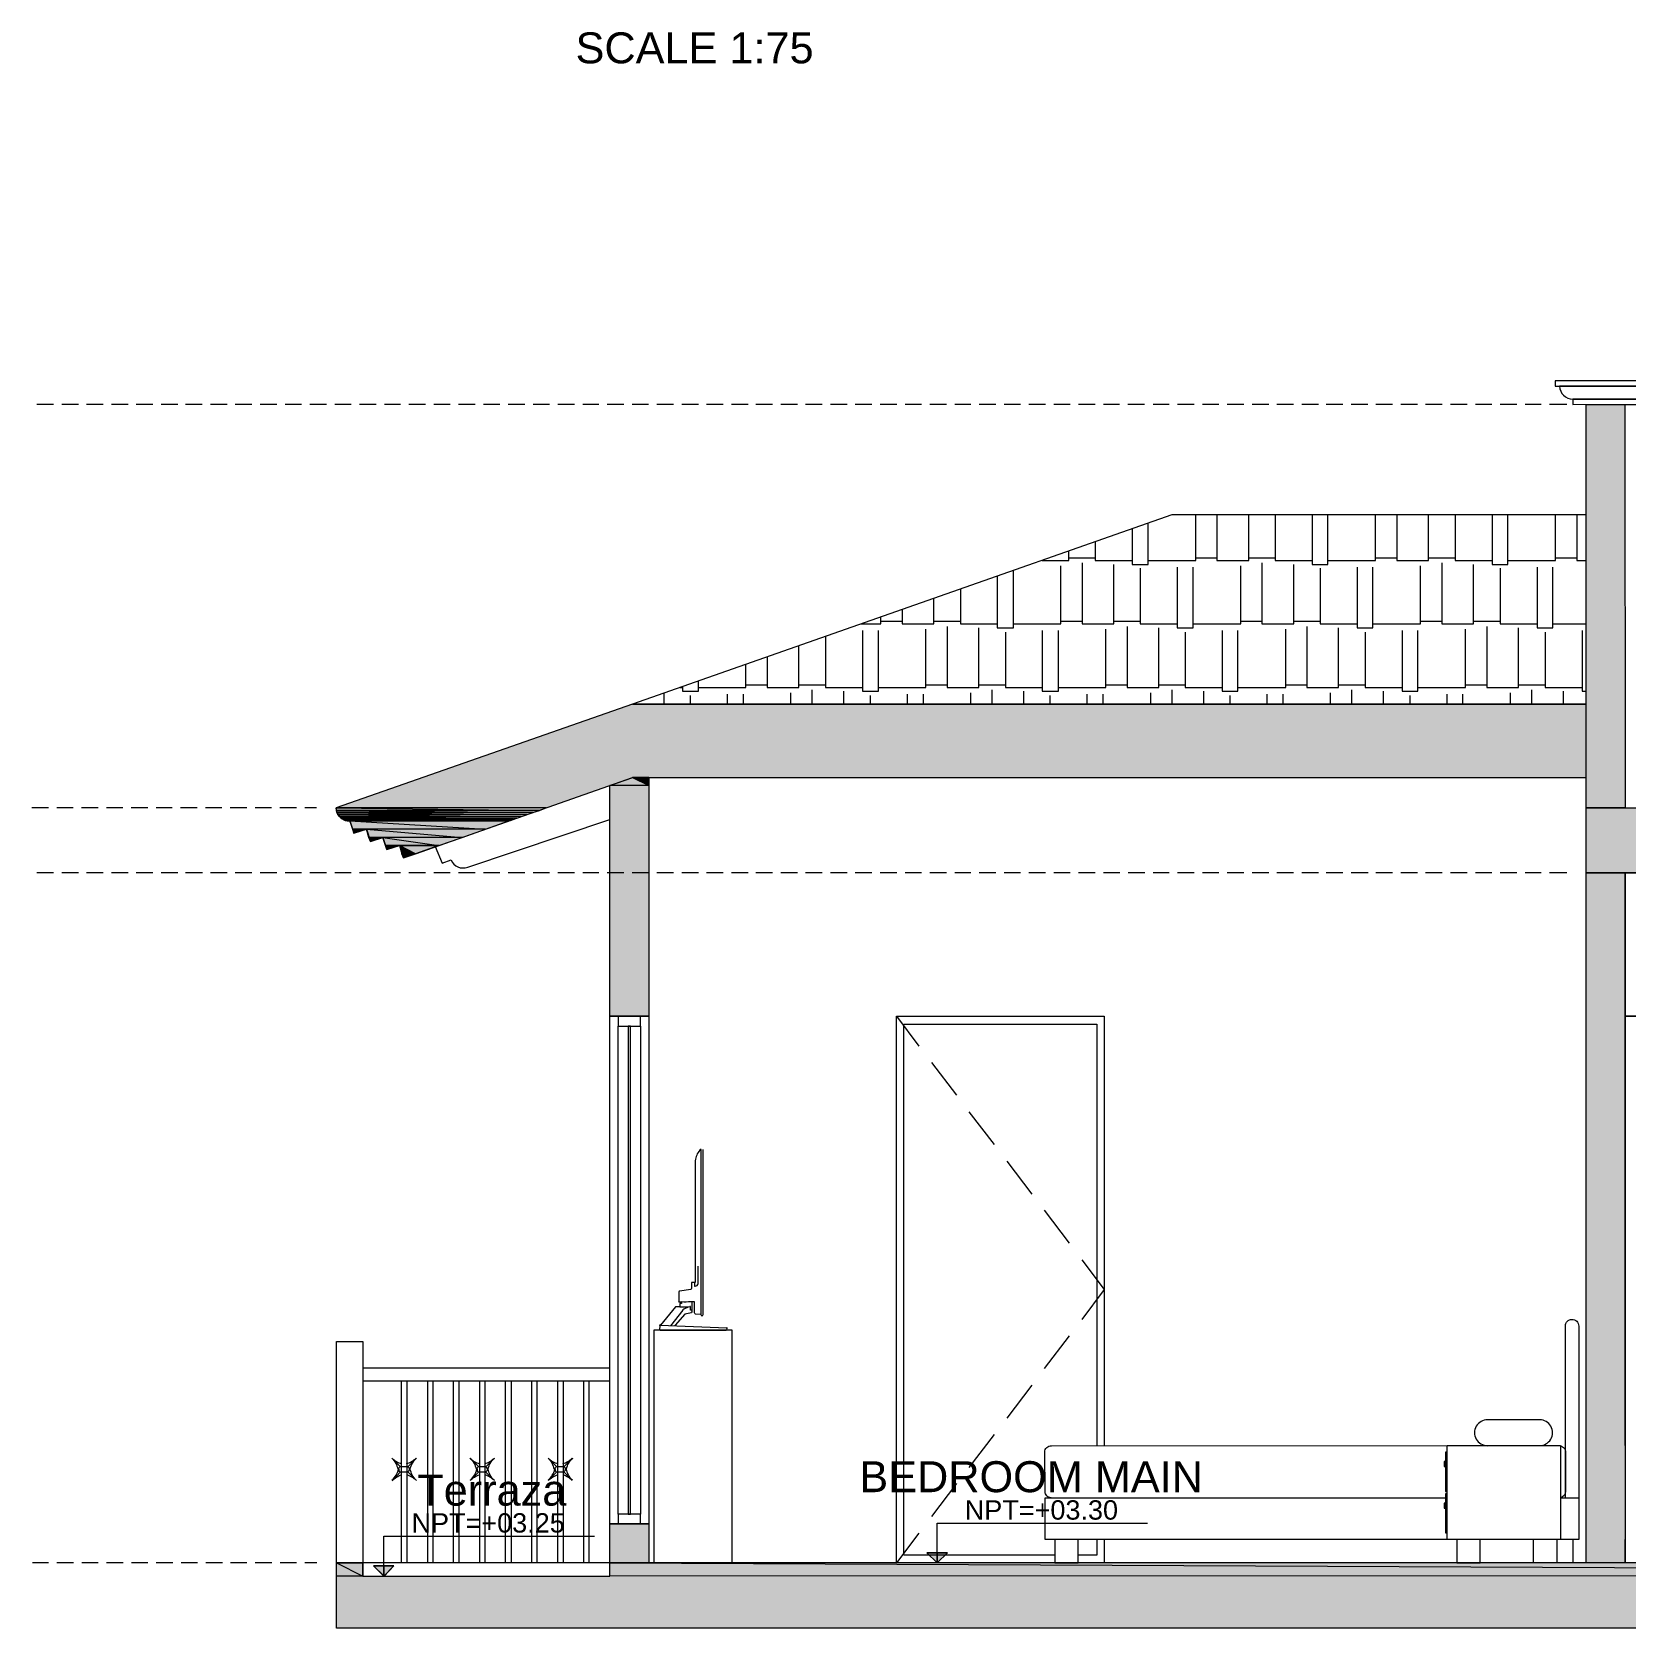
# Model space of a CAD drawing. Header units: metres. Extents: x 14 to 155, y 0 to 125.
# Drawn here: x 26.5 to 32.62, y 53.11 to 59.25 of the extents above; entities that cross this region are included whole.
import ezdxf

# ---------------------------------------------------------------- set-up
doc = ezdxf.new("R2010")
doc.units = ezdxf.units.M
doc.layers.add('PDF3_Geometry', color=9, linetype='Continuous', true_color=0x808080)
doc.layers.add('PDF3_Solid Fills', color=7, linetype='Continuous')
doc.layers.add('PDF3_Text', color=255, linetype='Continuous')
doc.styles.add('PDF Arial', font='arial.ttf')

msp = doc.modelspace()

# ---------------------------------------------------------------- linework, layer by layer
at = {"layer": 'PDF3_Geometry', "color": 0, "lineweight": 5}
for points in [[(32.3515, 57.8848), (36.1395, 57.885), (36.1395, 57.9058), (32.3515, 57.9057)], [(32.4203, 57.8143), (36.0707, 57.8161), (36.0707, 57.8353), (32.4203, 57.8352)], [(32.4715, 57.8144), (32.6203, 57.8144), (32.6204, 56.2653), (32.4716, 56.2653)], [(32.4715, 57.3903), (30.8792, 57.3902), (28.8083, 56.6636), (32.4716, 56.6637)], [(28.7204, 56.3515), (28.8084, 56.3819), (28.8709, 56.3819), (28.8709, 55.4649), (28.7204, 55.4649)], [(32.4716, 56.2652), (36.0196, 56.2654), (36.0196, 56.0157), (32.4716, 56.0156)], [(32.4716, 56.0156), (32.6204, 56.0156), (32.6205, 53.3654), (32.4717, 53.3654)], [(28.7204, 55.4649), (28.8709, 55.4649), (28.871, 53.5141), (28.7205, 53.5141)], [(28.7205, 53.5141), (28.871, 53.5141), (28.871, 53.3653), (28.7205, 53.3653)], [(42.9717, 53.3145), (42.9717, 53.3657), (43.0709, 53.3657), (43.0709, 53.1145), (27.6707, 53.1139), (27.6707, 53.3652), (27.7715, 53.3652), (27.7715, 53.314), (28.7205, 53.314), (28.7205, 53.3652), (39.4701, 53.3656), (39.4701, 53.3144)]]:
    msp.add_lwpolyline(points, close=True, dxfattribs=at)
for points in [[(32.3691, 57.8856, 0.414033), (32.4203, 57.8352), (36.07, 57.8353, 0.414033), (36.1203, 57.885), (32.3691, 57.8856)], [(27.7217, 56.2155), (27.7378, 56.1675), (27.7858, 56.1835), (27.8017, 56.1355), (27.8481, 56.1514), (27.8641, 56.105), (27.9121, 56.1211), (27.9282, 56.0731), (27.9746, 56.089), (28.8083, 56.3819), (32.4716, 56.3821), (32.4716, 56.6637), (28.8083, 56.6636), (27.6689, 56.2651, 0.430293), (27.7217, 56.2155)]]:
    msp.add_lwpolyline(points, format="xyb", dxfattribs=at)
at = {"layer": 'PDF3_Geometry', "color": 0, "lineweight": 0}
for points in [[(26.5839, 57.8141), (26.5198, 57.8141)], [(26.6799, 57.8141), (26.6158, 57.8141)], [(26.7743, 57.8141), (26.7102, 57.8141)], [(26.8703, 57.8141), (26.8062, 57.8141)], [(26.9647, 57.8141), (26.9007, 57.8141)], [(27.0608, 57.8141), (26.9968, 57.8141)], [(27.1552, 57.8141), (27.0912, 57.8141)], [(27.2512, 57.8141), (27.1872, 57.8141)], [(27.3456, 57.8141), (27.2816, 57.8141)], [(27.4416, 57.8141), (27.3776, 57.8141)], [(27.536, 57.8142), (27.4736, 57.8141)], [(27.6321, 57.8142), (27.5681, 57.8142)], [(27.7265, 57.8142), (27.6641, 57.8142)], [(27.8225, 57.8142), (27.7585, 57.8142)], [(27.9169, 57.8142), (27.8545, 57.8142)], [(28.013, 57.8142), (27.9489, 57.8142)], [(28.1074, 57.8142), (28.0449, 57.8142)], [(28.2034, 57.8142), (28.1393, 57.8142)], [(28.2979, 57.8142), (28.2354, 57.8142)], [(28.3939, 57.8142), (28.3298, 57.8142)], [(28.4883, 57.8142), (28.4258, 57.8142)], [(28.5843, 57.8142), (28.5203, 57.8142)], [(28.6787, 57.8142), (28.6163, 57.8142)], [(28.7747, 57.8142), (28.7107, 57.8142)], [(28.8692, 57.8142), (28.8068, 57.8142)], [(28.9652, 57.8142), (28.9012, 57.8142)], [(29.0612, 57.8142), (28.9972, 57.8142)], [(29.1556, 57.8142), (29.0916, 57.8142)], [(29.2516, 57.8142), (29.1876, 57.8142)], [(29.346, 57.8142), (29.282, 57.8142)], [(29.442, 57.8142), (29.378, 57.8142)], [(29.5365, 57.8142), (29.4724, 57.8142)], [(29.6326, 57.8142), (29.5685, 57.8142)], [(29.727, 57.8142), (29.6629, 57.8142)], [(29.823, 57.8142), (29.7589, 57.8142)], [(29.9174, 57.8142), (29.8549, 57.8142)], [(30.0134, 57.8142), (29.9493, 57.8142)], [(30.1078, 57.8142), (30.0454, 57.8142)], [(30.2039, 57.8143), (30.1399, 57.8143)], [(30.2983, 57.8143), (30.2359, 57.8143)], [(30.3943, 57.8143), (30.3303, 57.8143)], [(30.4887, 57.8143), (30.4263, 57.8143)], [(30.5847, 57.8143), (30.5207, 57.8143)], [(30.6791, 57.8143), (30.6167, 57.8143)], [(30.7751, 57.8143), (30.7111, 57.8143)], [(30.8696, 57.8143), (30.8072, 57.8143)], [(30.9656, 57.8143), (30.9016, 57.8143)], [(31.0601, 57.8143), (30.9976, 57.8143)], [(31.1561, 57.8143), (31.092, 57.8143)], [(31.2521, 57.8143), (31.188, 57.8143)], [(31.3465, 57.8143), (31.2824, 57.8143)], [(31.4425, 57.8143), (31.3784, 57.8143)], [(31.537, 57.8143), (31.4729, 57.8143)], [(31.633, 57.8143), (31.5689, 57.8143)], [(31.7274, 57.8143), (31.6634, 57.8143)], [(31.8234, 57.8143), (31.7594, 57.8143)], [(31.9178, 57.8143), (31.8538, 57.8143)], [(32.0138, 57.8143), (31.9498, 57.8143)], [(32.1082, 57.8143), (32.0458, 57.8143)], [(32.2043, 57.8143), (32.1403, 57.8143)], [(32.2987, 57.8143), (32.2363, 57.8143)], [(32.3963, 57.8143), (32.3307, 57.8143)], [(30.7272, 57.3374), (30.7272, 57.1998), (30.788, 57.1998), (30.788, 57.3583)], [(30.788, 57.2157), (30.972, 57.2158), (30.972, 57.3902)], [(31.052, 57.3902), (31.052, 57.2158), (31.1752, 57.2158)], [(31.1753, 57.2158), (31.1753, 57.3902)], [(31.2761, 57.3902), (31.2761, 57.2158), (31.4185, 57.2158)], [(31.4185, 57.3903), (31.4185, 57.1998), (31.4793, 57.1998), (31.4793, 57.3903)], [(31.4793, 57.2158), (31.6618, 57.2158), (31.6618, 57.3903)], [(31.7434, 57.3903), (31.7434, 57.2158), (31.865, 57.2158), (31.865, 57.3903)], [(31.9674, 57.3903), (31.9674, 57.2158), (32.1098, 57.2158)], [(32.1099, 57.3903), (32.1099, 57.1999), (32.1708, 57.1999)], [(32.1707, 57.2158), (32.3531, 57.2158), (32.3531, 57.3903)], [(32.1707, 57.1999), (32.1707, 57.3903)], [(32.4348, 57.3903), (32.4348, 57.2158), (32.4716, 57.2158)], [(30.5847, 57.2877), (30.5847, 57.2157), (30.7272, 57.2157)], [(30.3815, 57.2157), (30.4839, 57.2157)], [(30.484, 57.2157), (30.484, 57.251)], [(30.484, 57.2254), (30.5847, 57.2254)], [(30.972, 57.2254), (31.0521, 57.2254)], [(31.1753, 57.2254), (31.2761, 57.2254)], [(31.6618, 57.2254), (31.7434, 57.2254)], [(31.865, 57.2254), (31.9674, 57.2255)], [(32.3531, 57.2255), (32.4348, 57.2255)], [(30.2087, 57.155), (30.2087, 56.9565), (30.2711, 56.9565)], [(30.2711, 56.9565), (30.271, 57.1774)], [(30.2711, 56.9725), (30.4535, 56.9725), (30.4535, 57.195)], [(30.5351, 57.2062), (30.5352, 56.9725), (30.6568, 56.9725), (30.6567, 57.1998)], [(30.7576, 57.1854), (30.7576, 56.9726), (30.9, 56.9726)], [(30.9, 57.1902), (30.9, 56.9565), (30.9609, 56.9565), (30.9609, 57.1902)], [(30.9609, 56.9726), (31.1449, 56.9726), (31.1449, 57.195)], [(31.2249, 57.2062), (31.2249, 56.9726), (31.3481, 56.9726), (31.3481, 57.1998)], [(31.449, 57.1854), (31.449, 56.9726), (31.5914, 56.9726)], [(31.5914, 57.1902), (31.5914, 56.9566), (31.6522, 56.9566), (31.6522, 57.1902)], [(31.6522, 56.9726), (31.8347, 56.9726), (31.8347, 57.1951)], [(31.9162, 57.2062), (31.9162, 56.9726), (32.0378, 56.9726), (32.0378, 57.1999)], [(32.1403, 57.1854), (32.1403, 56.9726), (32.2827, 56.9726)], [(32.2827, 57.1902), (32.2827, 56.9566), (32.3436, 56.9566), (32.3436, 57.1902)], [(30.0679, 57.1054), (30.0679, 56.9725), (30.2087, 56.9725)], [(29.8438, 57.0269), (29.8438, 56.9725), (29.9654, 56.9725), (29.9654, 57.0701)], [(29.6854, 56.9725), (29.7622, 56.9725), (29.7622, 56.9981)], [(29.7622, 56.9821), (29.8438, 56.9821)], [(29.9654, 56.9821), (30.0678, 56.9821)], [(30.4535, 56.9821), (30.5352, 56.9821)], [(30.6568, 56.9821), (30.7575, 56.9821)], [(31.1449, 56.9821), (31.2249, 56.9821)], [(31.3481, 56.9821), (31.4489, 56.9821)], [(31.8347, 56.9822), (31.9163, 56.9822)], [(32.0378, 56.9822), (32.1402, 56.9822)], [(32.3436, 56.9726), (32.4716, 56.9726)], [(29.5493, 56.9245), (29.5493, 56.7276), (29.6918, 56.7276)], [(29.6917, 56.9468), (29.6918, 56.7132), (29.7526, 56.7132), (29.7526, 56.9468)], [(29.7526, 56.7276), (29.935, 56.7276), (29.935, 56.9517)], [(30.0166, 56.9613), (30.0166, 56.7276), (30.1382, 56.7276)], [(30.1383, 56.7276), (30.1383, 56.9565)], [(30.2407, 56.9405), (30.2407, 56.7276), (30.3815, 56.7277)], [(30.3815, 56.9468), (30.3815, 56.7132), (30.4439, 56.7132), (30.4439, 56.9468)], [(30.4439, 56.7277), (30.6264, 56.7277), (30.6264, 56.9517)], [(30.708, 56.9613), (30.708, 56.7277), (30.8296, 56.7277), (30.8296, 56.9565)], [(30.9304, 56.9405), (30.9304, 56.7277), (31.0728, 56.7277)], [(31.0728, 56.9469), (31.0728, 56.7132), (31.1337, 56.7132), (31.1337, 56.9469)], [(31.1337, 56.7277), (31.3177, 56.7277), (31.3177, 56.9518)], [(31.3978, 56.9613), (31.3978, 56.7277), (31.5194, 56.7277), (31.5194, 56.9565)], [(31.6218, 56.9405), (31.6218, 56.7277), (31.7642, 56.7277)], [(31.7643, 56.9469), (31.7643, 56.7133), (31.8251, 56.7133)], [(31.825, 56.7277), (32.0075, 56.7277), (32.0075, 56.9518)], [(31.825, 56.7133), (31.825, 56.9469)], [(32.0891, 56.9614), (32.0891, 56.7277), (32.2107, 56.7277), (32.2107, 56.9566)], [(32.3131, 56.9405), (32.3131, 56.7277), (32.4555, 56.7277)], [(32.4556, 56.9469), (32.4556, 56.7133), (32.4717, 56.7133)], [(29.3253, 56.846), (29.3253, 56.7276), (29.4469, 56.7276)], [(29.447, 56.7276), (29.447, 56.8877)], [(29.0613, 56.7276), (29.2437, 56.7276), (29.2437, 56.8172)], [(28.9908, 56.7276), (29.0004, 56.7276)], [(29.0004, 56.7308), (29.0004, 56.7132), (29.0613, 56.7132), (29.0613, 56.7532)], [(29.2437, 56.7373), (29.3254, 56.7373)], [(29.447, 56.7373), (29.5493, 56.7373)], [(29.4982, 56.6636), (29.4982, 56.718)], [(29.935, 56.7373), (30.0167, 56.7373)], [(30.1383, 56.7373), (30.2407, 56.7373)], [(30.1895, 56.6636), (30.1895, 56.718)], [(30.6264, 56.7373), (30.708, 56.7373)], [(30.8296, 56.7373), (30.9304, 56.7373)], [(30.8808, 56.6636), (30.8808, 56.718)], [(31.3177, 56.7373), (31.3977, 56.7373)], [(31.5194, 56.7374), (31.6218, 56.7374)], [(31.5706, 56.6637), (31.5706, 56.718)], [(32.0075, 56.7374), (32.0891, 56.7374)], [(32.2107, 56.7374), (32.3131, 56.7374)], [(32.2619, 56.6637), (32.2619, 56.7181)], [(28.93, 56.6636), (28.93, 56.7068)], [(29.0308, 56.6636), (29.0308, 56.6971)], [(29.1733, 56.6636), (29.1733, 56.702)], [(29.234, 56.6636), (29.234, 56.702)], [(29.4165, 56.6636), (29.4165, 56.7068)], [(29.6198, 56.6636), (29.6198, 56.7132)], [(29.7222, 56.6636), (29.7222, 56.6972)], [(29.8646, 56.6636), (29.8646, 56.702)], [(29.9254, 56.6636), (29.9254, 56.702)], [(30.1078, 56.6636), (30.1078, 56.7068)], [(30.3111, 56.6636), (30.3111, 56.7132)], [(30.412, 56.6636), (30.412, 56.6972)], [(30.5544, 56.6636), (30.5544, 56.7021)], [(30.6152, 56.6636), (30.6152, 56.7021)], [(30.7992, 56.6636), (30.7992, 56.7069)], [(31.0024, 56.6636), (31.0024, 56.7132)], [(31.1033, 56.6636), (31.1033, 56.6972)], [(31.2457, 56.6636), (31.2457, 56.7021)], [(31.3066, 56.6637), (31.3066, 56.7021)], [(31.489, 56.6637), (31.489, 56.7069)], [(31.6922, 56.6637), (31.6922, 56.7133)], [(31.7947, 56.6637), (31.7947, 56.6972)], [(31.9371, 56.6637), (31.9371, 56.7021)], [(31.9979, 56.6637), (31.9979, 56.7021)], [(32.1804, 56.6637), (32.1804, 56.7069)], [(32.3835, 56.6637), (32.3835, 56.7133)], [(26.5647, 56.265), (26.5007, 56.265)], [(26.6591, 56.265), (26.5967, 56.265)], [(26.7551, 56.265), (26.6911, 56.265)], [(26.8495, 56.265), (26.7871, 56.265)], [(26.9456, 56.265), (26.8816, 56.265)], [(27.04, 56.265), (26.9776, 56.265)], [(27.136, 56.265), (27.072, 56.265)], [(27.2304, 56.265), (27.168, 56.265)], [(27.3265, 56.265), (27.2624, 56.265)], [(27.4209, 56.265), (27.3584, 56.265)], [(27.517, 56.2651), (27.4529, 56.265)], [(27.5937, 56.2651), (27.5489, 56.2651)], [(26.5839, 56.0153), (26.5199, 56.0153)], [(26.6799, 56.0154), (26.6159, 56.0154)], [(26.7743, 56.0154), (26.7103, 56.0154)], [(26.8703, 56.0154), (26.8063, 56.0154)], [(26.9648, 56.0154), (26.9007, 56.0154)], [(27.0609, 56.0154), (26.9968, 56.0154)], [(27.1553, 56.0154), (27.0912, 56.0154)], [(27.2513, 56.0154), (27.1872, 56.0154)], [(27.3457, 56.0154), (27.2816, 56.0154)], [(27.4417, 56.0154), (27.3777, 56.0154)], [(27.5361, 56.0154), (27.4737, 56.0154)], [(27.6322, 56.0154), (27.5682, 56.0154)], [(27.7266, 56.0154), (27.6642, 56.0154)], [(27.8226, 56.0154), (27.7586, 56.0154)], [(27.917, 56.0154), (27.8546, 56.0154)], [(28.013, 56.0154), (27.949, 56.0154)], [(28.1074, 56.0154), (28.045, 56.0154)], [(28.2034, 56.0154), (28.1394, 56.0154)], [(28.2979, 56.0154), (28.2355, 56.0154)], [(28.3939, 56.0154), (28.3299, 56.0154)], [(28.4884, 56.0154), (28.4259, 56.0154)], [(28.5844, 56.0154), (28.5203, 56.0154)], [(28.6788, 56.0154), (28.6163, 56.0154)], [(28.7748, 56.0154), (28.7107, 56.0154)], [(28.8693, 56.0154), (28.8068, 56.0154)], [(28.9653, 56.0154), (28.9012, 56.0154)], [(29.0613, 56.0154), (28.9973, 56.0154)], [(29.1557, 56.0154), (29.0917, 56.0154)], [(29.2517, 56.0155), (29.1877, 56.0154)], [(29.3461, 56.0155), (29.2821, 56.0155)], [(29.4421, 56.0155), (29.3781, 56.0155)], [(29.5365, 56.0155), (29.4725, 56.0155)], [(29.6326, 56.0155), (29.5686, 56.0155)], [(29.727, 56.0155), (29.663, 56.0155)], [(29.823, 56.0155), (29.759, 56.0155)], [(29.9174, 56.0155), (29.855, 56.0155)], [(30.0135, 56.0155), (29.9494, 56.0155)], [(30.1079, 56.0155), (30.0454, 56.0155)], [(30.204, 56.0155), (30.1399, 56.0155)], [(30.2984, 56.0155), (30.2359, 56.0155)], [(30.3944, 56.0155), (30.3303, 56.0155)], [(30.4888, 56.0155), (30.4263, 56.0155)], [(30.5848, 56.0155), (30.5208, 56.0155)], [(30.6792, 56.0155), (30.6168, 56.0155)], [(30.7752, 56.0155), (30.7112, 56.0155)], [(30.8697, 56.0155), (30.8073, 56.0155)], [(30.9657, 56.0155), (30.9017, 56.0155)], [(31.0601, 56.0155), (30.9977, 56.0155)], [(31.1561, 56.0155), (31.0921, 56.0155)], [(31.2521, 56.0155), (31.1881, 56.0155)], [(31.3465, 56.0155), (31.2825, 56.0155)], [(31.4425, 56.0155), (31.3785, 56.0155)], [(31.537, 56.0155), (31.473, 56.0155)], [(31.6331, 56.0155), (31.569, 56.0155)], [(31.7275, 56.0155), (31.6634, 56.0155)], [(31.8235, 56.0156), (31.7594, 56.0155)], [(31.9179, 56.0156), (31.8538, 56.0156)], [(32.0139, 56.0156), (31.9498, 56.0156)], [(32.1083, 56.0156), (32.0459, 56.0156)], [(32.2044, 56.0156), (32.1404, 56.0156)], [(32.2988, 56.0156), (32.2364, 56.0156)], [(32.3964, 56.0156), (32.3308, 56.0156)], [(29.8215, 55.4649), (29.9079, 55.3497)], [(30.4296, 53.3941), (29.8503, 53.3941), (29.8502, 55.4346), (30.5912, 55.4346), (30.5912, 53.815)], [(32.6206, 53.8151), (32.6205, 55.4651), (34.9698, 55.4651), (34.9699, 53.3654), (32.6206, 53.3653), (32.6206, 53.455)], [(29.9559, 55.2873), (30.0519, 55.1608)], [(30.0999, 55.0969), (30.1975, 54.9721)], [(29.0709, 54.3159), (29.0709, 54.9528)], [(29.079, 54.3159), (29.079, 54.9528)], [(30.2455, 54.9081), (30.3415, 54.7816)], [(30.3896, 54.7193), (30.4857, 54.5928)], [(30.5337, 54.5287), (30.6201, 54.4151), (30.5337, 54.2999)], [(28.9862, 54.4055), (28.9862, 54.3687)], [(28.9893, 54.3591), (28.9893, 54.3479), (28.9733, 54.3479), (28.9158, 54.2774)], [(29.0005, 54.3351), (28.9541, 54.2758)], [(29.0342, 54.3255), (29.0086, 54.3207), (28.9717, 54.2775)], [(28.9878, 54.3671), (28.9957, 54.3671), (28.9957, 54.3607), (28.9925, 54.3607)], [(28.9893, 54.3478), (29.0229, 54.3478)], [(29.0358, 54.3351), (29.031, 54.3351), (29.031, 54.3462)], [(29.0358, 54.3671), (29.0358, 54.3351), (29.0358, 54.327)], [(28.9125, 54.2758), (28.9109, 54.2614)], [(28.9141, 54.2774), (29.1701, 54.2679)], [(29.0709, 54.3159), (29.0709, 54.3159)], [(29.0773, 54.3143), (29.0709, 54.3143)], [(29.0773, 54.3159), (29.0773, 54.3159)], [(32.4173, 54.2984), (32.4173, 54.2984)], [(28.9141, 54.2583), (29.1669, 54.2583), (29.1701, 54.2615)], [(30.4857, 54.2375), (30.3897, 54.1111)], [(27.7715, 54.1142), (28.7205, 54.1142)], [(27.7715, 54.0646), (28.7205, 54.0646)], [(30.3417, 54.047), (30.2457, 53.9206)], [(30.1976, 53.8582), (30.1, 53.7317)], [(30.052, 53.6694), (29.956, 53.5429)], [(27.8531, 53.354), (27.8531, 53.314), (27.8531, 53.4676), (28.6612, 53.4677)], [(29.908, 53.479), (29.8215, 53.3653)], [(29.9784, 53.4037), (29.9784, 53.3652), (29.9784, 53.5173), (30.7865, 53.5173)], [(30.4296, 53.455), (30.4296, 53.3654), (30.5193, 53.3654), (30.5193, 53.455)], [(30.5913, 53.455), (30.5913, 53.3941), (30.5193, 53.3941)], [(31.974, 53.455), (31.974, 53.3654), (32.0637, 53.3654), (32.0637, 53.455)], [(32.3581, 53.4551), (32.3581, 53.3654), (32.2684, 53.3654), (32.2684, 53.4551)], [(32.4205, 53.4551), (32.4205, 53.3654), (32.3309, 53.3654)], [(26.5648, 53.3652), (26.5024, 53.3652)], [(26.6608, 53.3652), (26.5968, 53.3652)], [(26.7552, 53.3652), (26.6928, 53.3652)], [(26.8513, 53.3652), (26.7873, 53.3652)], [(26.9457, 53.3652), (26.8833, 53.3652)], [(27.0417, 53.3652), (26.9777, 53.3652)], [(27.1361, 53.3652), (27.0737, 53.3652)], [(27.2322, 53.3652), (27.1681, 53.3652)], [(27.3266, 53.3652), (27.2641, 53.3652)], [(27.4226, 53.3652), (27.3585, 53.3652)], [(27.5171, 53.3652), (27.4546, 53.3652)], [(27.5954, 53.3652), (27.549, 53.3652)]]:
    msp.add_lwpolyline(points, dxfattribs=at)
at = {"layer": 'PDF3_Geometry', "color": 0, "lineweight": 5}
for points in [[(32.6204, 57.8143), (35.8708, 57.8145), (36.0195, 57.8145), (36.0196, 56.2654), (35.8708, 56.2654), (35.8708, 57.8145)], [(28.8084, 56.6636), (32.4717, 56.6637)], [(30.6201, 53.455), (30.6201, 53.3654), (29.8215, 53.3653), (29.8215, 55.465), (30.6201, 55.4651), (30.6201, 53.8151)], [(28.7205, 53.3653), (27.7715, 53.3652)]]:
    msp.add_lwpolyline(points, dxfattribs=at)
at = {"layer": 'PDF3_Geometry', "color": 0, "lineweight": 0}
for points in [[(28.0499, 56.1162), (28.0771, 56.0522), (28.1107, 56.065, 0.413009), (28.1747, 56.0378), (28.7204, 56.2203), (28.7204, 56.3515)], [(29.0709, 54.9544), (29.0661, 54.9496, 0.153192), (29.0485, 54.9096), (29.0485, 54.4423), (29.0341, 54.4423), (29.0341, 54.4183, -0.260229), (29.0309, 54.4151), (28.9893, 54.4087)], [(29.0453, 54.4423), (29.0453, 54.4279), (29.0485, 54.4279, 0.389133), (29.0598, 54.4375), (29.0597, 54.5047)], [(29.0709, 54.3191), (29.0501, 54.3207, -0.374522), (29.0454, 54.3254), (29.0454, 54.3671), (29.0315, 54.3681, -0.058495), (28.9957, 54.3671), (28.9989, 54.3671)], [(32.3917, 53.6151), (32.3916, 54.2752, -0.414623), (32.4164, 54.3001, -0.414623), (32.4429, 54.2745), (32.4429, 53.4551), (30.3929, 53.455), (30.3929, 53.615), (31.9308, 53.6151)], [(32.2917, 53.8151, 1.000486), (32.2924, 53.9144), (32.0923, 53.9143, 1.000486), (32.0917, 53.815)], [(30.4161, 53.6149, -0.414623), (30.3929, 53.6389), (30.3912, 53.7901, -0.414623), (30.4169, 53.815), (32.3669, 53.8152, -0.414623), (32.3917, 53.7895), (32.3917, 53.6398, -0.355214), (32.3725, 53.6151), (32.4429, 53.6151)], [(27.8833, 53.6821, 0.151824), (27.9091, 53.7245, 0.414894), (27.9187, 53.7141), (27.9443, 53.7141), (27.9779, 53.6806, 0.131404), (27.9394, 53.7032)], [(27.942, 53.7157, 0.414894), (27.9507, 53.7237), (27.9507, 53.7261, 0.414894), (27.9427, 53.7333), (27.9171, 53.7333), (27.8835, 53.7669, -0.151151), (27.906, 53.7253)], [(27.9171, 53.7141), (27.8851, 53.6805, -0.131404), (27.9204, 53.7032)], [(27.9107, 53.7253), (27.9107, 53.7237, -0.414894), (27.9179, 53.7349)], [(27.9766, 53.6821, -0.151151), (27.9537, 53.7253, -0.151824), (27.9779, 53.7669), (27.9444, 53.7333)], [(28.1841, 53.6822, 0.151824), (28.21, 53.7245, 0.414894), (28.2196, 53.7141), (28.2436, 53.7141), (28.2771, 53.6806, 0.131404), (28.2403, 53.7032)], [(28.2412, 53.7157, 0.414894), (28.2516, 53.7253), (28.25, 53.7261, 0.414894), (28.242, 53.7333), (28.218, 53.7333), (28.1844, 53.7669, -0.151151), (28.207, 53.7253)], [(28.218, 53.7141), (28.1844, 53.6806, -0.131404), (28.2197, 53.7032)], [(28.2116, 53.7253), (28.2116, 53.7237, -0.414894), (28.2188, 53.7349)], [(28.2759, 53.6821, -0.151151), (28.2529, 53.7253, -0.151824), (28.2772, 53.7669), (28.2437, 53.7333)], [(28.4834, 53.6822, 0.151824), (28.5093, 53.7245, 0.414894), (28.5188, 53.7141), (28.5444, 53.7141), (28.5764, 53.6806, 0.131404), (28.5395, 53.7033)], [(28.5172, 53.7141), (28.4836, 53.6806, -0.131404), (28.5205, 53.7033)], [(28.5421, 53.7157, 0.414894), (28.5509, 53.7237), (28.5509, 53.7261, 0.414894), (28.5428, 53.7334), (28.5173, 53.7334), (28.4837, 53.7669, -0.151151), (28.5063, 53.7253)], [(28.5108, 53.7253), (28.5108, 53.7237, -0.414894), (28.5181, 53.735)], [(28.5768, 53.6821, -0.151151), (28.5538, 53.7253, -0.151824), (28.5781, 53.7669), (28.5445, 53.7334)]]:
    msp.add_lwpolyline(points, format="xyb", dxfattribs=at)
for points in [[(28.8083, 56.3819), (28.8708, 56.3515), (28.7203, 56.3515)], [(28.8708, 56.3819), (28.8083, 56.3819), (28.8708, 56.3515)], [(28.4755, 56.2651), (27.6689, 56.2651), (28.4499, 56.2555)], [(27.6689, 56.2651), (28.4499, 56.2555), (27.6705, 56.2555)], [(28.4499, 56.2555), (27.6705, 56.2555), (28.4243, 56.2476)], [(27.6705, 56.2555), (28.4243, 56.2476), (27.6721, 56.2475)], [(28.4243, 56.2475), (27.6721, 56.2474), (28.4019, 56.2395)], [(27.6721, 56.2474), (28.4019, 56.2395), (27.6753, 56.2395)], [(28.4019, 56.2395), (27.6753, 56.2395), (28.3811, 56.2315)], [(27.6753, 56.2395), (28.3811, 56.2315), (27.6818, 56.2315)], [(28.3811, 56.2315), (27.6818, 56.2315), (28.3635, 56.2251)], [(27.6818, 56.2315), (28.3635, 56.2251), (27.6882, 56.2251)], [(28.3635, 56.2251), (27.6882, 56.225), (28.349, 56.2203)], [(27.6882, 56.225), (28.349, 56.2203), (27.6961, 56.2202)], [(28.3491, 56.2203), (27.6962, 56.2202), (28.3396, 56.2171)], [(27.6962, 56.2202), (28.3396, 56.2171), (27.7042, 56.2171)], [(28.3395, 56.2171), (27.7041, 56.2171), (28.3331, 56.2155)], [(27.7041, 56.2171), (28.3331, 56.2155), (27.7122, 56.2155)], [(28.3331, 56.2155), (27.7122, 56.2155), (27.7217, 56.2155)], [(27.7122, 56.2155), (28.3331, 56.2155)], [(28.3331, 56.2155), (27.7217, 56.2155), (28.2435, 56.1835)], [(27.7217, 56.2155), (28.2435, 56.1835), (27.733, 56.1835)], [(27.733, 56.1834), (27.7858, 56.1834), (27.7378, 56.1674)], [(28.2435, 56.1834), (27.7858, 56.1834), (28.1538, 56.1514)], [(27.7858, 56.1834), (28.1538, 56.1514), (27.7953, 56.1514)], [(27.7954, 56.1514), (27.8482, 56.1514), (27.8018, 56.1354)], [(28.1538, 56.1514), (27.8482, 56.1514), (28.0642, 56.1211)], [(27.8482, 56.1514), (28.0642, 56.1211), (27.8594, 56.1211)], [(27.8594, 56.1211), (27.9121, 56.1211), (27.8641, 56.105)], [(27.9122, 56.1211), (27.9218, 56.0891), (27.9747, 56.0891)], [(27.9122, 56.1211), (28.0643, 56.1211), (27.9747, 56.0891)], [(27.9218, 56.0891), (27.9747, 56.0891), (27.9283, 56.0731)], [(32.6205, 56.0156), (34.9698, 56.0157), (34.9698, 55.4651), (32.6205, 55.4651)], [(28.7524, 55.4266), (28.8388, 55.4266), (28.8388, 55.465), (28.7524, 55.465)], [(28.7524, 55.4266), (28.8388, 55.4266), (28.8389, 53.5525), (28.7525, 53.5525)], [(28.7909, 53.5525), (28.8005, 53.5525), (28.8004, 55.4266), (28.7908, 55.4266)], [(27.6706, 54.215), (27.7714, 54.215), (27.7714, 53.3652), (27.6706, 53.3652)], [(29.1909, 54.2583), (28.8901, 54.2583), (28.8901, 53.3653), (29.191, 53.3653)], [(27.9203, 54.0646), (27.9411, 54.0646), (27.9411, 53.3653), (27.9203, 53.3653)], [(28.0212, 54.0646), (28.0404, 54.0646), (28.0404, 53.3653), (28.0212, 53.3653)], [(28.1204, 54.0646), (28.1412, 54.0646), (28.1412, 53.3653), (28.1204, 53.3653)], [(28.2211, 54.0646), (28.2404, 54.0646), (28.2404, 53.3653), (28.2212, 53.3653)], [(28.3204, 54.0646), (28.3412, 54.0646), (28.3413, 53.3653), (28.3204, 53.3653)], [(28.4212, 54.0646), (28.4404, 54.0646), (28.4405, 53.3653), (28.4212, 53.3653)], [(28.5204, 54.0646), (28.5412, 54.0646), (28.5412, 53.3653), (28.5204, 53.3653)], [(28.6213, 54.0646), (28.6405, 54.0646), (28.6405, 53.3653), (28.6213, 53.3653)], [(31.9372, 53.7895), (31.9308, 53.7895), (31.9308, 53.639), (31.9372, 53.639)], [(32.3725, 53.4551), (31.9372, 53.455), (31.9372, 53.8151), (32.3725, 53.8152)], [(31.9308, 53.7543), (31.926, 53.7543), (31.926, 53.7351), (31.9308, 53.7351)], [(31.9308, 53.5943), (31.926, 53.5943), (31.926, 53.575), (31.9308, 53.575)], [(31.9372, 53.6294), (31.9308, 53.6294), (31.9308, 53.4806), (31.9372, 53.4806)], [(28.7525, 53.5141), (28.8389, 53.5141), (28.8389, 53.5525), (28.7525, 53.5525)], [(27.7715, 53.3652), (27.6707, 53.3652), (27.7715, 53.3141)], [(27.6707, 53.3652), (27.7715, 53.3141), (27.6707, 53.3141)], [(27.8131, 53.354), (27.8915, 53.354), (27.8532, 53.314)], [(27.8531, 53.314), (27.8915, 53.354), (27.8131, 53.354)], [(39.4701, 53.3657), (28.7205, 53.3653), (39.4701, 53.3145)], [(28.7205, 53.3653), (39.4701, 53.3145), (28.7205, 53.3141)], [(29.9784, 53.3653), (30.0184, 53.4038), (29.9384, 53.4038)], [(29.9384, 53.4037), (30.0184, 53.4037), (29.9784, 53.3652)]]:
    msp.add_lwpolyline(points, close=True, dxfattribs=at)
for centre, radius, start, end in [((28.9869, 54.3695), 0.00235, 179.94521, 265.28729), ((29.0492, 54.2609), 0.0902, 103.75316, 119.3654), ((29.0285, 54.3472), 0.00232, 50.02337, 104.37249), ((29.1694, 54.2654), 0.00232, 269.43739, 0.56701), ((28.9133, 54.2624), 0.00256, 225.00248, 269.33461), ((27.942, 53.8256), 0.0826, 224.97309, 254.91707), ((27.9179, 53.8256), 0.0826, 285.08733, 315.0313), ((28.2412, 53.8256), 0.0826, 224.97309, 254.91707), ((28.2188, 53.8256), 0.0826, 285.08733, 315.0313), ((28.5421, 53.8256), 0.0826, 224.97309, 254.91707), ((28.518, 53.8256), 0.0826, 285.08733, 315.0313)]:
    msp.add_arc(centre, radius, start, end, dxfattribs=at)
for points in [[(28.9865, 54.4077), (28.9861, 54.4071), (28.986, 54.4064), (28.9862, 54.4058)], [(28.9881, 54.4087), (28.9875, 54.4086), (28.9869, 54.4082), (28.9865, 54.4077)], [(28.9917, 54.3623), (28.9904, 54.3623), (28.9893, 54.3612), (28.9893, 54.3599)], [(29.0051, 54.3407), (29.0028, 54.3394), (29.0007, 54.3376), (28.9992, 54.3354)], [(29.0309, 54.3471), (29.0309, 54.3478), (29.0305, 54.3485), (29.0299, 54.349)], [(29.0323, 54.3255), (29.0334, 54.3258), (29.0342, 54.3267), (29.0342, 54.3279)], [(28.9134, 54.2791), (28.9121, 54.2792), (28.911, 54.2782), (28.9109, 54.2768)], [(28.9707, 54.2783), (28.9699, 54.2774), (28.9699, 54.2762), (28.9706, 54.2753)], [(29.1717, 54.2654), (29.1717, 54.2667), (29.1708, 54.2679), (29.1695, 54.2679)], [(28.9109, 54.2623), (28.9109, 54.2617), (28.9111, 54.261), (28.9115, 54.2606)]]:
    msp.add_open_spline(points, degree=3, dxfattribs=at)
at = {"layer": 'PDF3_Solid Fills', "color": 0, "transparency": 33554559}
for points in [[(32.6204, 57.8143), (32.4716, 57.8143), (32.6205, 56.2652)], [(32.4716, 57.8143), (32.6205, 56.2652), (32.4717, 56.2652)], [(28.8083, 56.6636), (32.4716, 56.3821), (28.0018, 56.3819)], [(32.4716, 56.6637), (28.8083, 56.6636), (32.4716, 56.3821)], [(28.0019, 56.3819), (28.4756, 56.2651), (27.6689, 56.2651)], [(28.8084, 56.3819), (28.0019, 56.3819), (28.4756, 56.2651)], [(28.8708, 56.3515), (28.7203, 56.3515), (28.8708, 55.4649)], [(28.7203, 56.3515), (28.8708, 55.4649), (28.7203, 55.4649)], [(28.7204, 56.3514), (28.8709, 56.3515), (28.8084, 56.3819)], [(28.8084, 56.3819), (28.8709, 56.3515), (28.8709, 56.3819)], [(27.6689, 56.2651), (28.4499, 56.2554), (28.4755, 56.2651)], [(27.6705, 56.2554), (28.4499, 56.2554), (27.6689, 56.2651)], [(27.6705, 56.2554), (28.4243, 56.2474), (28.4499, 56.2554)], [(27.6721, 56.2473), (28.4243, 56.2474), (27.6705, 56.2554)], [(27.6721, 56.2474), (28.4019, 56.2395), (28.4243, 56.2475)], [(27.6753, 56.2395), (28.4019, 56.2395), (27.6721, 56.2474)], [(27.6754, 56.2395), (28.3812, 56.2314), (28.402, 56.2395)], [(27.6818, 56.2314), (28.3812, 56.2314), (27.6754, 56.2395)], [(27.6818, 56.2315), (28.3635, 56.2251), (28.3811, 56.2315)], [(27.6882, 56.2251), (28.3635, 56.2251), (27.6818, 56.2315)], [(36.0196, 56.2654), (32.4716, 56.2652), (36.0196, 56.0157)], [(32.4716, 56.2652), (36.0196, 56.0157), (32.4716, 56.0156)], [(27.6882, 56.225), (28.3491, 56.2203), (28.3635, 56.2251)], [(27.6961, 56.2202), (28.3491, 56.2203), (27.6882, 56.225)], [(27.6961, 56.2202), (28.3396, 56.2171), (28.3491, 56.2203)], [(27.7042, 56.2171), (28.3396, 56.2171), (27.6961, 56.2202)], [(27.7042, 56.2171), (28.3332, 56.2155), (28.3396, 56.2171)], [(27.7122, 56.2155), (28.3332, 56.2155), (27.7042, 56.2171)], [(27.7218, 56.2155), (28.2436, 56.1835), (28.3331, 56.2155)], [(27.7331, 56.1835), (28.2436, 56.1835), (27.7218, 56.2155)], [(27.733, 56.1835), (27.7378, 56.1675), (27.7857, 56.1835)], [(27.7858, 56.1835), (28.1539, 56.1514), (28.2435, 56.1835)], [(27.7954, 56.1514), (28.1539, 56.1514), (27.7858, 56.1835)], [(27.7953, 56.1514), (27.8017, 56.1355), (27.8481, 56.1514)], [(27.8482, 56.1514), (28.0643, 56.1211), (28.1539, 56.1514)], [(27.8594, 56.1211), (28.0643, 56.1211), (27.8482, 56.1514)], [(27.8594, 56.1211), (27.8641, 56.105), (27.9121, 56.1211)], [(27.9219, 56.0891), (27.9747, 56.0891), (27.9122, 56.1211)], [(27.9122, 56.1211), (27.9747, 56.0891), (28.0643, 56.1211)], [(27.9219, 56.0891), (27.9283, 56.0731), (27.9747, 56.0891)], [(32.6205, 56.0156), (32.4717, 56.0156), (32.6206, 53.3654)], [(32.4717, 56.0156), (32.6206, 53.3654), (32.4718, 53.3654)], [(28.8709, 53.5141), (28.7204, 53.5141), (28.8709, 53.3653)], [(28.7204, 53.5141), (28.8709, 53.3653), (28.7204, 53.3653)], [(27.6706, 53.3652), (27.7715, 53.3141), (27.7715, 53.3652)], [(27.6706, 53.3141), (27.7715, 53.3141), (27.6706, 53.3652)], [(27.8131, 53.354), (27.8532, 53.314), (27.8915, 53.354)], [(28.7205, 53.3653), (39.4701, 53.3145), (39.4701, 53.3657)], [(28.7205, 53.3141), (39.4701, 53.3145), (28.7205, 53.3653)], [(29.9384, 53.4037), (29.9784, 53.3652), (30.0184, 53.4037)], [(43.0709, 53.3146), (27.6706, 53.314), (43.0709, 53.1145)], [(27.6706, 53.314), (43.0709, 53.1145), (27.6706, 53.1139)]]:
    msp.add_solid(points, dxfattribs=at)

# ---------------------------------------------------------------- texts
at = {"layer": 'PDF3_Text', "color": 0, "attachment_point": 7, "rotation": 0.0022, "style": 'PDF Arial'}
for s, insert, char_height in [('SCALE 1:75', (28.589, 59.1234), 0.11895), ('BEDROOM MAIN', (29.6791, 53.6346), 0.118948), ('Terraza', (27.9811, 53.5829), 0.11895), ('NPT=+03.30', (30.084, 53.5298), 0.07435), ('NPT=+03.25', (27.9587, 53.4801), 0.07435)]:
    msp.add_mtext(s, dxfattribs=dict(at, insert=insert, char_height=char_height))

doc.saveas('drawing.dxf')
